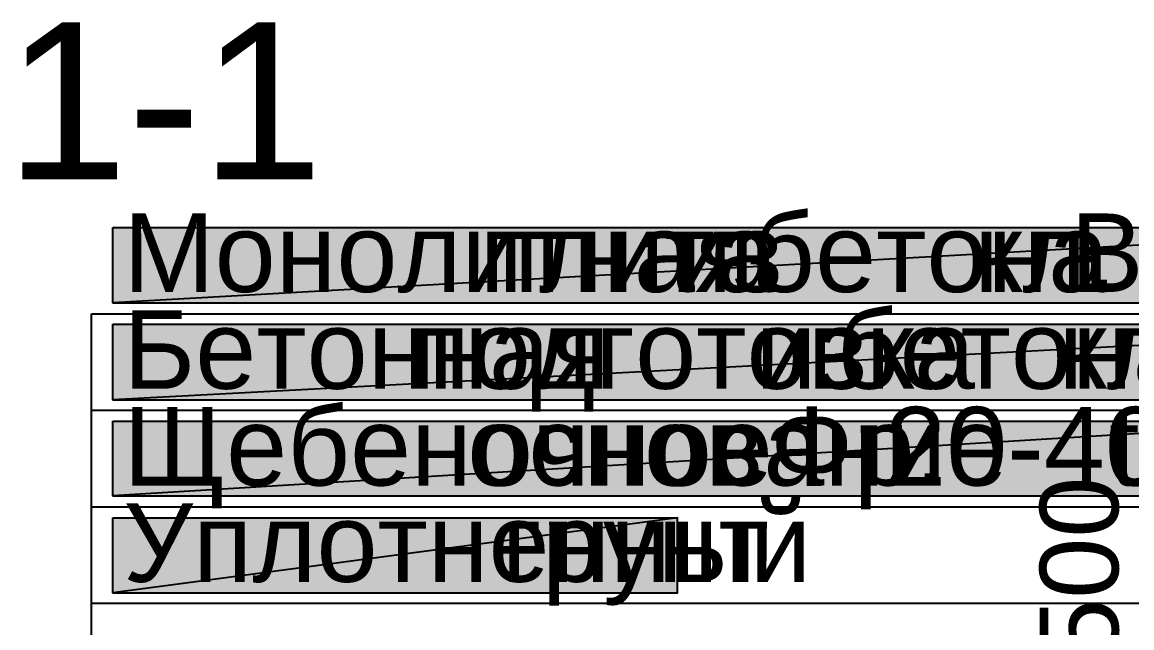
# Model space of a CAD drawing. Extents: x 8 to 21351, y 0 to 420.
# Drawn here: x 18393.8 to 18445.5, y 132.3 to 160.5 of the extents above; entities that cross this region are included whole.
import ezdxf

# ---------------------------------------------------------------- set-up
doc = ezdxf.new("R2010")
doc.units = 0
doc.styles.add('TEYPDFCAD_TEXT', font='arial.ttf')

msp = doc.modelspace()

# ---------------------------------------------------------------- hatches: boundary and pattern name
at = {"true_color": 0xffffff}
h = msp.add_hatch(color=0, dxfattribs=at)
h.paths.add_polyline_path([(18397.984, 150.94), (18460.404, 150.94), (18397.984, 147.426)])
h.paths.add_polyline_path([(18460.404, 150.94), (18397.984, 147.426), (18460.404, 147.426)])
h = msp.add_hatch(color=0, dxfattribs=at)
h.paths.add_polyline_path([(18397.984, 146.431), (18464.532, 146.431), (18397.984, 142.917)])
h.paths.add_polyline_path([(18464.532, 146.431), (18397.984, 142.917), (18464.532, 142.917)])
h = msp.add_hatch(color=0, dxfattribs=at)
h.paths.add_polyline_path([(18397.984, 141.923), (18455.303, 141.923), (18397.984, 138.43)])
h.paths.add_polyline_path([(18455.303, 141.923), (18397.984, 138.43), (18455.303, 138.43)])
h = msp.add_hatch(color=0, dxfattribs=at)
h.paths.add_polyline_path([(18397.984, 137.414), (18424.294, 137.414), (18397.984, 133.922)])
h.paths.add_polyline_path([(18424.294, 137.414), (18397.984, 133.922), (18424.294, 133.922)])

# ---------------------------------------------------------------- linework, layer by layer
at = {"color": 0, "lineweight": 0, "true_color": 0xffffff}
for p, q in [((18397.984, 147.426), (18460.404, 147.426)), ((18397.984, 142.917), (18464.532, 142.917)), ((18397.984, 138.43), (18455.303, 138.43)), ((18397.984, 133.922), (18424.294, 133.922))]:
    msp.add_line(p, q, dxfattribs=at)
at = {"color": 7, "lineweight": 25}
for p, q in [((18396.989, 146.918), (18465.527, 146.918)), ((18396.989, 133.413), (18396.989, 146.918)), ((18396.989, 142.43), (18465.527, 142.43)), ((18396.989, 137.922), (18465.527, 137.922)), ((18396.989, 124.142), (18396.989, 133.413)), ((18465.527, 133.413), (18396.989, 133.413))]:
    msp.add_line(p, q, dxfattribs=at)
at = {"color": 0, "true_color": 0xffffff}
for points in [[(18397.984, 150.94), (18460.404, 150.94), (18397.984, 147.426)], [(18460.404, 150.94), (18397.984, 147.426), (18460.404, 147.426)], [(18397.984, 146.431), (18464.532, 146.431), (18397.984, 142.917)], [(18464.532, 146.431), (18397.984, 142.917), (18464.532, 142.917)], [(18397.984, 141.923), (18455.303, 141.923), (18397.984, 138.43)], [(18455.303, 141.923), (18397.984, 138.43), (18455.303, 138.43)], [(18397.984, 137.414), (18424.294, 137.414), (18397.984, 133.922)], [(18424.294, 137.414), (18397.984, 133.922), (18424.294, 133.922)]]:
    msp.add_lwpolyline(points, close=True, dxfattribs=at)

# ---------------------------------------------------------------- texts
at = {"color": 7, "style": 'TEYPDFCAD_TEXT'}
for s, height, p in [('1-1', 7.3237, (18392.989, 153.183)), ('Монолитная', 3.6618, (18398.471, 147.934)), ('бетона', 3.6618, (18427.767, 147.934)), ('В25,', 3.6618, (18442.582, 147.934)), ('плита', 3.6618, (18415.071, 147.934)), ('из', 3.6618, (18423.984, 147.934)), ('кл.', 3.6618, (18438.111, 147.934)), ('бетона', 3.6618, (18431.7, 143.425)), ('Бетонная', 3.6618, (18398.471, 143.425)), ('подготовка', 3.6618, (18411.853, 143.425)), ('из', 3.6618, (18427.917, 143.425)), ('кл.', 3.6618, (18442.044, 143.425)), ('Щебеночное', 3.6618, (18398.471, 138.917)), ('Фр.', 3.6618, (18428.597, 138.917)), ('20-40,', 3.6618, (18433.961, 138.917)), ('t=100мм.', 3.6618, (18444.387, 138.917)), ('основание', 3.6618, (18414.499, 138.917)), ('Уплотненный', 3.66183, (18398.471, 134.429)), ('грунт', 3.6618, (18416.108, 134.429))]:
    msp.add_text(s, height=height, dxfattribs=at).set_placement(p)
msp.add_text('10*150=1500', height=3.66183, rotation=90, dxfattribs=at).set_placement((18444.826, 108.754))

doc.saveas('drawing.dxf')
